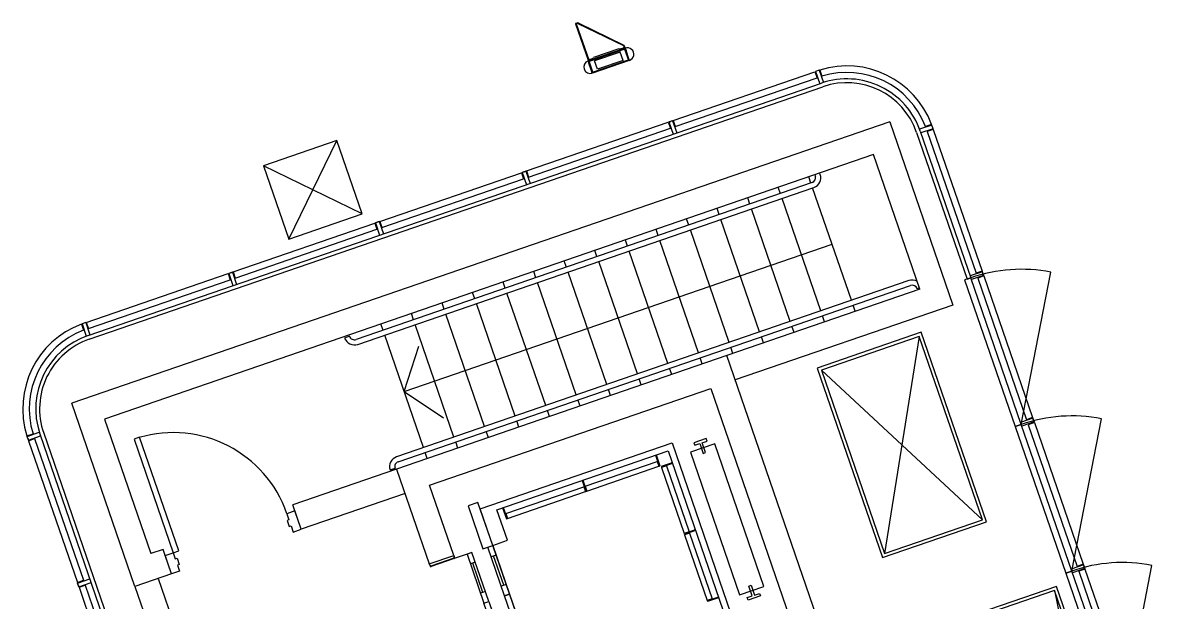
# Model space of a CAD drawing. Extents: x 809431 to 809707, y 818703 to 819368.
# Drawn here: x 809463.4 to 809472.21, y 819300.1 to 819304.58 of the extents above; entities that cross this region are included whole.
import ezdxf

# ---------------------------------------------------------------- set-up
doc = ezdxf.new("R2010")
doc.units = 0
for name, color, linetype in [('Balust', 7, 'Continuous'), ('Default', 7, 'Continuous'), ('Fin Code', 7, 'Continuous'), ('Lift', 7, 'Continuous'), ('MAJ221__', 7, 'Continuous'), ('MAJ223__', 7, 'Continuous'), ('MAJ240_1', 7, 'Continuous'), ('MAJ240__', 7, 'Continuous'), ('MAJ321__', 7, 'Continuous'), ('MAJ322__', 7, 'Continuous'), ('MAJ325__', 7, 'Continuous'), ('MAJ341__', 7, 'Continuous'), ('MAJ342__', 7, 'Continuous'), ('MAJ421__', 7, 'Continuous'), ('MAJ430_B', 7, 'Continuous'), ('MAJ570__', 7, 'Continuous'), ('MAJ661__', 7, 'Continuous')]:
    doc.layers.add(name, color=color, linetype=linetype)

msp = doc.modelspace()

# ---------------------------------------------------------------- linework, layer by layer
at = {"layer": 'Balust'}
for p, q in [((809468.2903, 819301.2361), (809468.3196, 819301.1509)), ((809468.2903, 819301.2361), (809468.3196, 819301.1509)), ((809468.2959, 819301.238), (809468.3252, 819301.1529)), ((809468.2959, 819301.238), (809468.3252, 819301.1529)), ((809467.7473, 819300.9962), (809468.3042, 819301.188)), ((809467.7603, 819300.9584), (809468.3172, 819301.1501)), ((809468.3042, 819301.188), (809468.3172, 819301.1501)), ((809468.3042, 819301.188), (809468.3172, 819301.1501)), ((809468.305, 819301.1856), (809468.3074, 819301.1864)), ((809468.305, 819301.1856), (809468.3074, 819301.1864)), ((809468.3164, 819301.1525), (809468.3187, 819301.1533)), ((809468.3164, 819301.1525), (809468.3187, 819301.1533)), ((809468.3196, 819301.1509), (809468.3252, 819301.1529)), ((809468.3196, 819301.1509), (809468.3252, 819301.1529)), ((809468.4192, 819301.1779), (809468.3341, 819301.1486)), ((809468.3341, 819301.1486), (809468.3361, 819301.1429)), ((809468.4212, 819301.1722), (809468.3361, 819301.1429)), ((809468.3747, 819301.1536), (809468.3369, 819301.1405)), ((809468.3369, 819301.1405), (809468.5124, 819300.6309)), ((809468.3385, 819301.1437), (809468.3393, 819301.1414)), ((809468.3715, 819301.1551), (809468.3724, 819301.1527)), ((809468.3747, 819301.1536), (809468.5502, 819300.6439)), ((809467.1327, 819300.7846), (809467.7369, 819300.9926)), ((809467.7229, 819301.0407), (809467.7522, 819300.9556)), ((809467.7286, 819301.0427), (809467.7579, 819300.9576)), ((809467.7369, 819300.9926), (809467.7499, 819300.9548)), ((809467.7377, 819300.9903), (809467.74, 819300.9911)), ((809467.7457, 819300.993), (809467.7481, 819300.9938)), ((809467.7473, 819300.9962), (809467.7603, 819300.9584)), ((809467.1457, 819300.7468), (809467.7499, 819300.9548)), ((809467.7491, 819300.9572), (809467.7514, 819300.958)), ((809467.7522, 819300.9556), (809467.7579, 819300.9576)), ((809467.7571, 819300.9599), (809467.7595, 819300.9607)), ((809467.1084, 819300.8291), (809467.1377, 819300.744)), ((809467.114, 819300.8311), (809467.1433, 819300.746)), ((809467.1311, 819300.7814), (809467.1335, 819300.7822)), ((809467.1327, 819300.7846), (809467.1457, 819300.7468)), ((809467.1377, 819300.744), (809467.1433, 819300.746)), ((809467.1425, 819300.7483), (809467.1449, 819300.7491)), ((809468.5502, 819300.6439), (809468.5124, 819300.6309)), ((809468.5983, 819300.6578), (809468.5132, 819300.6285)), ((809468.5132, 819300.6285), (809468.5151, 819300.6229)), ((809468.5147, 819300.6317), (809468.5155, 819300.6294)), ((809468.6002, 819300.6522), (809468.5151, 819300.6229)), ((809468.5538, 819300.6335), (809468.516, 819300.6205)), ((809468.516, 819300.6205), (809468.6914, 819300.1109)), ((809468.5175, 819300.6237), (809468.5183, 819300.6213)), ((809468.5478, 819300.6431), (809468.5486, 819300.6407)), ((809468.5506, 819300.6351), (809468.5514, 819300.6327)), ((809468.5538, 819300.6335), (809468.7292, 819300.1239)), ((809468.7292, 819300.1239), (809468.6914, 819300.1109)), ((809468.7292, 819300.1239), (809468.6914, 819300.1109)), ((809468.7773, 819300.1378), (809468.6922, 819300.1085)), ((809468.7773, 819300.1378), (809468.6922, 819300.1085)), ((809468.6922, 819300.1085), (809468.6942, 819300.1028)), ((809468.6922, 819300.1085), (809468.6942, 819300.1028)), ((809468.6938, 819300.1117), (809468.6946, 819300.1093)), ((809468.6938, 819300.1117), (809468.6946, 819300.1093)), ((809468.7793, 819300.1321), (809468.6942, 819300.1028)), ((809468.7793, 819300.1321), (809468.6942, 819300.1028)), ((809468.7269, 819300.1231), (809468.7277, 819300.1207)), ((809468.7269, 819300.1231), (809468.7277, 819300.1207))]:
    msp.add_line(p, q, dxfattribs=at)
at = {"layer": 'Default'}
for p, q in [((809467.6728, 819304.5743), (809467.7695, 819304.2933)), ((809467.6902, 819304.5824), (809467.674, 819304.5768)), ((809467.6907, 819304.5773), (809467.6785, 819304.5731)), ((809467.6907, 819304.5773), (809468.0429, 819304.4055)), ((809467.6918, 819304.5823), (809468.0462, 819304.4095)), ((809467.6785, 819304.5731), (809467.7742, 819304.2949)), ((809468.0429, 819304.4055), (809468.0484, 819304.3893)), ((809468.0472, 819304.4083), (809468.0532, 819304.391)), ((809467.7714, 819304.2878), (809468.0551, 819304.3855)), ((809467.773, 819304.2831), (809468.0567, 819304.3807)), ((809468.0495, 819304.3836), (809467.7769, 819304.2897)), ((809467.8043, 819304.2991), (809467.8117, 819304.3144)), ((809468.0069, 819304.3816), (809467.8117, 819304.3144)), ((809468.0177, 819304.3557), (809467.8192, 819304.2873)), ((809468.0221, 819304.3741), (809468.0069, 819304.3816)), ((809468.0484, 819304.3893), (809468.0148, 819304.3777)), ((809468.0399, 819304.2914), (809468.0177, 819304.3557)), ((809468.0531, 819304.3894), (809468.0507, 819304.3846)), ((809468.052, 819304.3791), (809468.0813, 819304.294)), ((809468.0551, 819304.3855), (809468.0876, 819304.2909)), ((809468.0569, 819304.3861), (809468.0631, 819304.3681)), ((809468.0631, 819304.3681), (809468.0612, 819304.3675)), ((809468.0833, 819304.3095), (809468.0631, 819304.3681)), ((809468.0833, 819304.3095), (809468.0814, 819304.3089)), ((809468.0895, 819304.2916), (809468.0833, 819304.3095)), ((809467.7695, 819304.2871), (809467.7757, 819304.2692)), ((809467.7705, 819304.2922), (809467.7754, 819304.2898)), ((809467.804, 819304.1932), (809467.7714, 819304.2878)), ((809467.8079, 819304.3065), (809467.7742, 819304.2949)), ((809467.7757, 819304.2692), (809467.7776, 819304.2698)), ((809467.7959, 819304.2106), (809467.7757, 819304.2692)), ((809467.8071, 819304.1996), (809467.7778, 819304.2847)), ((809468.086, 819304.2956), (809467.8023, 819304.198)), ((809468.0876, 819304.2909), (809467.804, 819304.1932)), ((809467.8413, 819304.223), (809467.8192, 819304.2873)), ((809468.0399, 819304.2914), (809467.8413, 819304.223)), ((809467.7959, 819304.2106), (809467.7978, 819304.2112)), ((809467.8021, 819304.1926), (809467.7959, 819304.2106))]:
    msp.add_line(p, q, dxfattribs=at)
for centre, radius, start, end in [((809467.6746, 819304.5749), 0.002, 109, 199), ((809467.6909, 819304.5805), 0.002, 64, 109), ((809468.0453, 819304.4077), 0.002, 19, 64), ((809468.0489, 819304.3855), 0.002, 289, 334.00002), ((809468.0513, 819304.3903), 0.002, 334, 19), ((809468.0732, 819304.3388), 0.05, 289, 109), ((809467.7858, 819304.2399), 0.05, 109, 289), ((809467.7714, 819304.294), 0.002, 199, 244), ((809467.7763, 819304.2916), 0.002, 244, 289)]:
    msp.add_arc(centre, radius, start, end, dxfattribs=at)
at = {"layer": 'Fin Code'}
for p, q in [((809466.7321, 819300.4383), (809466.5543, 819300.3771)), ((809466.7331, 819300.4355), (809466.5553, 819300.3743)), ((809466.7278, 819300.4601), (809466.7339, 819300.4421)), ((809466.7306, 819300.4611), (809466.7368, 819300.4431)), ((809466.5451, 819300.3855), (809466.5415, 819300.3959)), ((809466.5451, 819300.3855), (809466.5477, 819300.378)), ((809466.5479, 819300.3865), (809466.5505, 819300.379))]:
    msp.add_line(p, q, dxfattribs=at)
for centre, radius, start, end in [((809466.7311, 819300.4411), 0.003, 289.00075, 19.00075), ((809466.7311, 819300.4411), 0.006, 289.00075, 19.00075), ((809466.5534, 819300.3799), 0.006, 199.00074, 289.00075), ((809466.5534, 819300.3799), 0.003, 199.00074, 289.00075)]:
    msp.add_arc(centre, radius, start, end, dxfattribs=at)
at = {"layer": 'Lift'}
for p, q in [((809466.8333, 819300.47), (809466.7331, 819300.4355)), ((809466.8971, 819300.4074), (809466.8593, 819300.3944)), ((809466.8971, 819300.4074), (809466.8593, 819300.3944)), ((809466.9564, 819300.1739), (809466.8782, 819300.4009)), ((809466.9753, 819300.1804), (809466.9375, 819300.1674))]:
    msp.add_line(p, q, dxfattribs=at)
for points in [[(809469.1296, 819300.2206), (809468.7497, 819301.3238), (809468.5606, 819301.2586), (809468.9405, 819300.1555)], [(809468.6829, 819301.3642), (809468.5884, 819301.3317), (809468.5949, 819301.3127), (809468.6327, 819301.3258), (809468.6588, 819301.2501), (809468.6777, 819301.2566), (809468.6516, 819301.3323), (809468.6894, 819301.3453)], [(809467.0013, 819300.1048), (809466.8711, 819300.483), (809466.8333, 819300.47), (809466.9635, 819300.0918)], [(809469.1018, 819300.1476), (809469.0073, 819300.1151), (809469.0007, 819300.134), (809469.0386, 819300.147), (809469.0125, 819300.2227), (809469.0314, 819300.2292), (809469.0575, 819300.1535), (809469.0953, 819300.1665)], [(809467.0013, 819300.1048), (809467.1315, 819299.7266), (809467.0937, 819299.7135), (809466.9635, 819300.0918)]]:
    msp.add_lwpolyline(points, close=True, dxfattribs=at)
at = {"layer": 'MAJ221__'}
for p, q in [((809470.1018, 819303.8165), (809463.7763, 819301.6384)), ((809470.1018, 819303.8165), (809470.5902, 819302.3982)), ((809469.9778, 819303.5623), (809464.0305, 819301.5145)), ((809470.3359, 819302.5222), (809468.8421, 819302.0078)), ((809470.5902, 819302.3982), (809468.9072, 819301.8187)), ((809468.8421, 819302.0078), (809466.2892, 819301.1288)), ((809469.6235, 819299.7385), (809468.8421, 819302.0078)), ((809466.5434, 819301.0047), (809468.7181, 819301.7535)), ((809468.7181, 819301.7535), (809469.3692, 819299.8625)), ((809464.0305, 819301.5145), (809464.3887, 819300.4744)), ((809466.2892, 819301.1288), (809465.4855, 819300.852)), ((809466.2892, 819301.1288), (809466.5415, 819300.3959)), ((809466.7306, 819300.4611), (809466.5434, 819301.0047)), ((809466.3543, 819300.9397), (809465.5506, 819300.6629)), ((809464.4832, 819300.5069), (809464.3887, 819300.4744)), ((809466.5415, 819300.3959), (809466.7306, 819300.4611)), ((809464.5483, 819300.3178), (809464.2647, 819300.2202))]:
    msp.add_line(p, q, dxfattribs=at)
for points in [[(809470.3359, 819302.5222), (809469.9778, 819303.5623)], [(809464.2647, 819300.2202), (809463.7763, 819301.6384)], [(809465.5506, 819300.6629), (809465.4855, 819300.852)], [(809464.5483, 819300.3178), (809464.4832, 819300.5069)]]:
    msp.add_lwpolyline(points, dxfattribs=at)
at = {"layer": 'MAJ223__'}
for p, q in [((809464.4443, 819300.282), (809464.5964, 819299.8404)), ((809464.2647, 819300.2202), (809464.4167, 819299.7786))]:
    msp.add_line(p, q, dxfattribs=at)
at = {"layer": 'MAJ240_1'}
for q in [(809469.6558, 819302.8697), (809466.4606, 819302.0789), (809466.6511, 819301.5256)]:
    msp.add_line((809466.3465, 819301.7302), q, dxfattribs=at)
at = {"layer": 'MAJ240__'}
for p, q in [((809469.493, 819303.3424), (809469.4767, 819303.3897)), ((809469.2566, 819303.261), (809469.2404, 819303.3083)), ((809469.8056, 819302.4347), (809469.506, 819303.3046)), ((809469.0203, 819303.1796), (809469.004, 819303.2269)), ((809469.5692, 819302.3533), (809469.2697, 819303.2232)), ((809468.7839, 819303.0983), (809468.7676, 819303.1455)), ((809469.3328, 819302.2719), (809469.0333, 819303.1418)), ((809468.5475, 819303.0169), (809468.5312, 819303.0641)), ((809469.0964, 819302.1906), (809468.7969, 819303.0604)), ((809468.0747, 819302.8541), (809468.0585, 819302.9014)), ((809468.3111, 819302.9355), (809468.2948, 819302.9827)), ((809468.86, 819302.1092), (809468.5605, 819302.979)), ((809467.8384, 819302.7727), (809467.8221, 819302.82)), ((809468.3873, 819301.9464), (809468.0878, 819302.8163)), ((809468.6237, 819302.0278), (809468.3241, 819302.8976)), ((809467.602, 819302.6913), (809467.5857, 819302.7386)), ((809468.1509, 819301.865), (809467.8514, 819302.7349)), ((809467.3656, 819302.6099), (809467.3493, 819302.6572)), ((809467.9145, 819301.7836), (809467.615, 819302.6535)), ((809467.1292, 819302.5285), (809467.1129, 819302.5758)), ((809467.6781, 819301.7022), (809467.3786, 819302.5721)), ((809466.8928, 819302.4471), (809466.8766, 819302.4944)), ((809467.4418, 819301.6208), (809467.1422, 819302.4907)), ((809466.6565, 819302.3657), (809466.6402, 819302.413)), ((809467.2054, 819301.5394), (809466.9059, 819302.4093)), ((809469.8349, 819302.3496), (809469.8186, 819302.3969)), ((809466.4201, 819302.2843), (809466.4038, 819302.3316)), ((809466.969, 819301.458), (809466.6695, 819302.3279)), ((809469.5985, 819302.2682), (809469.5822, 819302.3155)), ((809466.1837, 819302.2029), (809466.1674, 819302.2502)), ((809466.7326, 819301.3766), (809466.4331, 819302.2465)), ((809469.3621, 819302.1868), (809469.3458, 819302.2341)), ((809466.4962, 819301.2952), (809466.1967, 819302.1651)), ((809469.1257, 819302.1055), (809469.1094, 819302.1527)), ((809468.8893, 819302.0241), (809468.8731, 819302.0713)), ((809468.653, 819301.9427), (809468.6367, 819301.9899)), ((809468.4166, 819301.8613), (809468.4003, 819301.9086)), ((809468.1802, 819301.7799), (809468.1639, 819301.8272)), ((809467.9438, 819301.6985), (809467.9275, 819301.7458)), ((809467.4711, 819301.5357), (809467.4548, 819301.583)), ((809467.7074, 819301.6171), (809467.6912, 819301.6644)), ((809467.2347, 819301.4543), (809467.2184, 819301.5016)), ((809466.9983, 819301.3729), (809466.982, 819301.4202)), ((809466.7619, 819301.2915), (809466.7456, 819301.3388)), ((809466.5255, 819301.2101), (809466.5093, 819301.2574))]:
    msp.add_line(p, q, dxfattribs=at)
at = {"layer": 'MAJ321__'}
for points in [[(809465.5506, 819300.6629), (809465.5017, 819300.8048), (809465.4403, 819300.7836), (809465.4566, 819300.7363), (809465.4424, 819300.7314), (809465.4587, 819300.6842), (809465.4728, 819300.6891), (809465.4891, 819300.6418)], [(809464.5483, 819300.3178), (809464.4995, 819300.4597), (809464.561, 819300.4808), (809464.5772, 819300.4336), (809464.5914, 819300.4384), (809464.6077, 819300.3912), (809464.5935, 819300.3863), (809464.6098, 819300.339)]]:
    msp.add_lwpolyline(points, close=True, dxfattribs=at)
at = {"layer": 'MAJ322__'}
for p, q in [((809471.1197, 819301.4746), (809471.3487, 819302.6526)), ((809471.5104, 819300.34), (809471.7394, 819301.518)), ((809471.9011, 819299.2054), (809472.13, 819300.3833))]:
    msp.add_line(p, q, dxfattribs=at)
for centre, radius, start, end in [((809471.1197, 819301.4746), 1.2, 79, 109), ((809471.5104, 819300.34), 1.2, 79, 109), ((809464.561, 819300.4808), 0.93, 19, 106.5349), ((809471.9011, 819299.2054), 1.2, 79, 109)]:
    msp.add_arc(centre, radius, start, end, dxfattribs=at)
at = {"layer": 'MAJ325__'}
for points in [[(809471.1197, 819301.4746), (809470.729, 819302.6092), (809470.6817, 819302.593), (809471.0724, 819301.4583)], [(809471.5104, 819300.34), (809471.1197, 819301.4746), (809471.0724, 819301.4583), (809471.4631, 819300.3237)], [(809464.561, 819300.4808), (809464.6035, 819300.4955), (809464.3007, 819301.3748), (809464.2582, 819301.3602)], [(809471.9011, 819299.2054), (809471.5104, 819300.34), (809471.4631, 819300.3237), (809471.8538, 819299.1891)]]:
    msp.add_lwpolyline(points, close=True, dxfattribs=at)
at = {"layer": 'MAJ341__'}
for p, q in [((809469.5025, 819303.3457), (809465.9757, 819302.1313)), ((809469.524, 819303.406), (809469.5273, 819303.3965)), ((809469.5651, 819303.4095), (809469.5618, 819303.419)), ((809465.9887, 819302.0935), (809469.5155, 819303.3079)), ((809470.25, 819302.5877), (809466.2882, 819301.2236)), ((809466.3013, 819301.1858), (809470.263, 819302.5499)), ((809470.3138, 819302.5251), (809470.3327, 819302.5316)), ((809465.9248, 819302.1561), (809465.887, 819302.1431)), ((809466.2386, 819301.1219), (809466.2765, 819301.135))]:
    msp.add_line(p, q, dxfattribs=at)
for centre, radius, start, end in [((809469.4894, 819303.3835), 0.04, 289, 19), ((809469.4894, 819303.3835), 0.08, 289, 19), ((809470.276, 819302.5121), 0.08, 60.44846, 109), ((809470.276, 819302.5121), 0.04, 19, 109), ((809465.9627, 819302.1691), 0.08, 199, 288.9629), ((809465.9627, 819302.1691), 0.04, 199, 289.05246), ((809466.3143, 819301.148), 0.08, 109, 199), ((809466.3143, 819301.148), 0.04, 109, 199)]:
    msp.add_arc(centre, radius, start, end, dxfattribs=at)
at = {"layer": 'MAJ342__'}
for p, q in [((809468.4278, 819303.8264), (809469.5243, 819304.2039)), ((809468.4441, 819303.7791), (809469.5405, 819304.1566)), ((809469.5243, 819304.2039), (809469.5405, 819304.1566)), ((809469.53, 819304.2027), (809469.5252, 819304.201)), ((809469.5573, 819304.2153), (809469.529, 819304.2055)), ((809469.529, 819304.2055), (809469.5615, 819304.111)), ((809469.5396, 819304.1594), (809469.5443, 819304.1611)), ((809469.5573, 819304.2153), (809469.5899, 819304.1207)), ((809469.563, 819304.2141), (809469.5583, 819304.2124)), ((809469.5622, 819304.2167), (809469.5784, 819304.1694)), ((809469.5726, 819304.1708), (809469.5774, 819304.1725)), ((809467.2932, 819303.4357), (809468.3896, 819303.8132)), ((809468.3896, 819303.8132), (809468.4059, 819303.7659)), ((809468.3953, 819303.812), (809468.3906, 819303.8104)), ((809468.3943, 819303.8148), (809468.4085, 819303.8197)), ((809468.4085, 819303.8197), (809468.3943, 819303.8148)), ((809468.3943, 819303.8148), (809468.4269, 819303.7203)), ((809468.4231, 819303.8247), (809468.4089, 819303.8199)), ((809468.4089, 819303.8199), (809468.4231, 819303.8247)), ((809468.4231, 819303.8247), (809468.4557, 819303.7302)), ((809468.4288, 819303.8235), (809468.4241, 819303.8219)), ((809468.4278, 819303.8264), (809468.4441, 819303.7791)), ((809468.4384, 819303.7803), (809468.4431, 819303.7819)), ((809470.428, 819303.7908), (809470.3334, 819303.7582)), ((809470.4261, 819303.7954), (809470.3788, 819303.7791)), ((809470.4235, 819303.7945), (809470.4251, 819303.7898)), ((809470.4377, 819303.7624), (809470.428, 819303.7908)), ((809467.3095, 819303.3884), (809468.4059, 819303.7659)), ((809468.4049, 819303.7687), (809468.4096, 819303.7704)), ((809470.4377, 819303.7624), (809470.3432, 819303.7298)), ((809470.3835, 819303.7755), (809470.3819, 819303.7802)), ((809470.4394, 819303.7577), (809470.3921, 819303.7414)), ((809470.3921, 819303.7414), (809470.7697, 819302.6446)), ((809470.3933, 819303.7471), (809470.3949, 819303.7424)), ((809470.4365, 819303.7567), (809470.4349, 819303.7614)), ((809470.4394, 819303.7577), (809470.817, 819302.6609)), ((809467.2597, 819303.4241), (809467.2739, 819303.429)), ((809467.2739, 819303.429), (809467.2597, 819303.4241)), ((809467.2885, 819303.4341), (809467.2743, 819303.4292)), ((809467.2743, 819303.4292), (809467.2885, 819303.4341)), ((809467.2885, 819303.4341), (809467.321, 819303.3395)), ((809467.2942, 819303.4328), (809467.2895, 819303.4312)), ((809467.2932, 819303.4357), (809467.3095, 819303.3884)), ((809466.1586, 819303.045), (809467.255, 819303.4225)), ((809466.1749, 819302.9977), (809467.2712, 819303.3752)), ((809467.255, 819303.4225), (809467.2712, 819303.3752)), ((809467.2607, 819303.4213), (809467.2559, 819303.4197)), ((809467.2597, 819303.4241), (809467.2922, 819303.3296)), ((809467.2703, 819303.3781), (809467.275, 819303.3797)), ((809467.3038, 819303.3896), (809467.3085, 819303.3912)), ((809465.024, 819302.6543), (809466.1203, 819303.0318)), ((809466.1203, 819303.0318), (809466.1366, 819302.9845)), ((809466.126, 819303.0306), (809466.1213, 819303.029)), ((809466.1251, 819303.0335), (809466.1392, 819303.0383)), ((809466.1392, 819303.0383), (809466.1251, 819303.0335)), ((809466.1251, 819303.0335), (809466.1576, 819302.9389)), ((809466.1356, 819302.9874), (809466.1404, 819302.989)), ((809466.1539, 819303.0434), (809466.1397, 819303.0385)), ((809466.1397, 819303.0385), (809466.1539, 819303.0434)), ((809466.1539, 819303.0434), (809466.1864, 819302.9488)), ((809466.1596, 819303.0422), (809466.1548, 819303.0405)), ((809466.1586, 819303.045), (809466.1749, 819302.9977)), ((809466.1692, 819302.9989), (809466.1739, 819303.0006)), ((809465.0402, 819302.607), (809466.1366, 819302.9845)), ((809463.889, 819302.2635), (809464.9857, 819302.6411)), ((809464.9857, 819302.6411), (809465.002, 819302.5939)), ((809464.9914, 819302.6399), (809464.9867, 819302.6383)), ((809464.9904, 819302.6428), (809465.0046, 819302.6477)), ((809465.0046, 819302.6477), (809464.9904, 819302.6428)), ((809464.9904, 819302.6428), (809465.023, 819302.5482)), ((809465.0192, 819302.6527), (809465.0051, 819302.6478)), ((809465.0051, 819302.6478), (809465.0192, 819302.6527)), ((809465.0192, 819302.6527), (809465.0518, 819302.5581)), ((809465.0249, 819302.6515), (809465.0202, 819302.6499)), ((809465.024, 819302.6543), (809465.0402, 819302.607)), ((809470.8186, 819302.6561), (809470.7241, 819302.6236)), ((809470.817, 819302.6609), (809470.7697, 819302.6446)), ((809470.7742, 819302.6408), (809470.7726, 819302.6456)), ((809470.8142, 819302.6599), (809470.8158, 819302.6552)), ((809470.8284, 819302.6278), (809470.8186, 819302.6561)), ((809470.8235, 819302.6419), (809470.8284, 819302.6278)), ((809463.9052, 819302.2162), (809465.002, 819302.5939)), ((809465.001, 819302.5967), (809465.0057, 819302.5983)), ((809465.0345, 819302.6083), (809465.0393, 819302.6099)), ((809470.8284, 819302.6278), (809470.7339, 819302.5952)), ((809470.83, 819302.623), (809470.7828, 819302.6068)), ((809470.7828, 819302.6068), (809471.1603, 819301.5104)), ((809470.784, 819302.6125), (809470.7856, 819302.6077)), ((809470.8272, 819302.6221), (809470.8256, 819302.6268)), ((809470.83, 819302.623), (809471.2075, 819301.5267)), ((809463.8512, 819302.2503), (809463.8675, 819302.203)), ((809463.8568, 819302.2493), (809463.8521, 819302.2476)), ((809463.8842, 819302.2619), (809463.8559, 819302.2521)), ((809463.8559, 819302.2521), (809463.8884, 819302.1576)), ((809463.8664, 819302.206), (809463.8712, 819302.2077)), ((809463.8842, 819302.2619), (809463.9168, 819302.1673)), ((809463.8899, 819302.2607), (809463.8852, 819302.259)), ((809463.889, 819302.2635), (809463.9052, 819302.2162)), ((809463.8995, 819302.2174), (809463.9043, 819302.2191)), ((809471.2092, 819301.5219), (809471.1146, 819301.4894)), ((809471.2191, 819301.4931), (809471.1245, 819301.4606)), ((809471.2075, 819301.5267), (809471.1603, 819301.5104)), ((809471.1631, 819301.5114), (809471.1647, 819301.5066)), ((809471.2063, 819301.521), (809471.2047, 819301.5257)), ((809471.2092, 819301.5219), (809471.214, 819301.5078)), ((809471.214, 819301.5078), (809471.2092, 819301.5219)), ((809471.2191, 819301.4931), (809471.2142, 819301.5073)), ((809471.2142, 819301.5073), (809471.2191, 819301.4931)), ((809471.2179, 819301.4874), (809471.2162, 819301.4922)), ((809463.4298, 819301.3864), (809463.4771, 819301.4027)), ((809463.4311, 819301.3816), (809463.5257, 819301.4141)), ((809463.474, 819301.4016), (809463.4756, 819301.3969)), ((809471.2207, 819301.4884), (809471.1734, 819301.4721)), ((809471.1734, 819301.4721), (809471.5509, 819300.3758)), ((809471.1746, 819301.4778), (809471.1763, 819301.4731)), ((809471.2207, 819301.4884), (809471.5982, 819300.392)), ((809463.4409, 819301.3532), (809463.4311, 819301.3816)), ((809463.434, 819301.3825), (809463.4324, 819301.3873)), ((809463.436, 819301.3674), (809463.4409, 819301.3532)), ((809463.4409, 819301.3532), (809463.5355, 819301.3858)), ((809463.4425, 819301.3485), (809463.4898, 819301.3647)), ((809463.4425, 819301.3485), (809463.8202, 819300.2517)), ((809463.4454, 819301.3494), (809463.4438, 819301.3542)), ((809463.4854, 819301.3685), (809463.487, 819301.3638)), ((809463.4898, 819301.3647), (809463.8675, 819300.2679)), ((809471.5998, 819300.3873), (809471.5053, 819300.3548)), ((809471.6098, 819300.3585), (809471.5152, 819300.326)), ((809471.5982, 819300.392), (809471.5509, 819300.3758)), ((809471.5538, 819300.3767), (809471.5554, 819300.372)), ((809471.6114, 819300.3538), (809471.5641, 819300.3375)), ((809471.597, 819300.3863), (809471.5954, 819300.3911)), ((809471.5998, 819300.3873), (809471.6047, 819300.3731)), ((809471.6047, 819300.3731), (809471.5998, 819300.3873)), ((809471.6098, 819300.3585), (809471.6049, 819300.3727)), ((809471.6049, 819300.3727), (809471.6098, 819300.3585)), ((809471.6086, 819300.3528), (809471.6069, 819300.3575)), ((809471.6114, 819300.3538), (809471.9889, 819299.2574)), ((809463.8202, 819300.2517), (809463.8675, 819300.2679)), ((809463.8218, 819300.2469), (809463.9164, 819300.2795)), ((809463.8646, 819300.267), (809463.8663, 819300.2622)), ((809471.5641, 819300.3375), (809471.9416, 819299.2411)), ((809471.5653, 819300.3432), (809471.567, 819300.3385)), ((809463.8316, 819300.2186), (809463.8218, 819300.2469)), ((809463.8247, 819300.2479), (809463.823, 819300.2526)), ((809463.8267, 819300.2328), (809463.8316, 819300.2186)), ((809463.8316, 819300.2186), (809463.9261, 819300.2511)), ((809463.8332, 819300.2138), (809463.8805, 819300.2301)), ((809463.8332, 819300.2138), (809464.0175, 819299.6786)), ((809463.8361, 819300.2148), (809463.8344, 819300.2196)), ((809463.876, 819300.2339), (809463.8777, 819300.2291)), ((809463.8805, 819300.2301), (809464.0648, 819299.6949))]:
    msp.add_line(p, q, dxfattribs=at)
for centre, radius, start, end in [((809469.771, 819303.5485), 0.7, 20.64986, 107.35887), ((809469.771, 819303.5485), 0.65, 20.77679, 107.23261), ((809464.098, 819301.5952), 0.7001, 110.64222, 197.35026), ((809464.098, 819301.5952), 0.6501, 110.76859, 197.22331)]:
    msp.add_arc(centre, radius, start, end, dxfattribs=at)
at = {"layer": 'MAJ421__'}
for p, q in [((809463.9026, 819302.1624), (809469.5757, 819304.1158)), ((809463.9124, 819302.1341), (809469.5855, 819304.0875)), ((809470.31, 819303.7341), (809470.7007, 819302.5995)), ((809470.3383, 819303.7439), (809470.729, 819302.6092)), ((809470.7007, 819302.5995), (809470.729, 819302.6092)), ((809463.5299, 819301.4019), (809464.1236, 819299.6776)), ((809463.5597, 819301.4075), (809464.1422, 819299.7158))]:
    msp.add_line(p, q, dxfattribs=at)
for centre, radius, start, end in [((809469.771, 819303.5485), 0.6, 18.99981, 109.00002), ((809469.771, 819303.5485), 0.57, 19.00002, 108.99517), ((809464.0979, 819301.5951), 0.6, 109.00002, 198.78335), ((809464.0979, 819301.5951), 0.57, 108.99517, 199.22069)]:
    msp.add_arc(centre, radius, start, end, dxfattribs=at)
at = {"layer": 'MAJ430_B'}
for p, q in [((809465.4541, 819302.9089), (809465.8261, 819303.6715)), ((809466.0214, 819303.1042), (809465.2588, 819303.4762))]:
    msp.add_line(p, q, dxfattribs=at)
msp.add_lwpolyline([(809465.8261, 819303.6715), (809465.2588, 819303.4762), (809465.4541, 819302.9089), (809466.0214, 819303.1042)], close=True, dxfattribs=at)
at = {"layer": 'MAJ570__'}
for p, q in [((809470.3301, 819302.1552), (809470.062, 819300.4765)), ((809469.5737, 819301.8948), (809470.8184, 819300.737)), ((809471.3773, 819300.189), (809472.1743, 819296.3387))]:
    msp.add_line(p, q, dxfattribs=at)
for points in [[(809470.0465, 819300.4447), (809470.8502, 819300.7215), (809470.3456, 819302.187), (809469.5419, 819301.9103)], [(809470.062, 819300.4765), (809470.8184, 819300.737), (809470.3301, 819302.1552), (809469.5737, 819301.8948)], [(809472.1588, 819296.3069), (809472.6788, 819296.486), (809471.3928, 819300.2208), (809470.8728, 819300.0417)], [(809472.1743, 819296.3387), (809472.647, 819296.5015), (809471.3773, 819300.189), (809470.9046, 819300.0262)]]:
    msp.add_lwpolyline(points, close=True, dxfattribs=at)
at = {"layer": 'MAJ661__'}
for p, q in [((809467.0579, 819300.4627), (809467.0201, 819300.4497)), ((809467.1171, 819300.2292), (809467.039, 819300.4562)), ((809467.136, 819300.2358), (809467.0982, 819300.2227))]:
    msp.add_line(p, q, dxfattribs=at)
for points in [[(809467.39, 819299.4983), (809466.9342, 819300.822), (809468.4186, 819301.3331), (809468.8744, 819300.0094)], [(809467.0319, 819300.5383), (809466.9179, 819300.8693), (809466.8423, 819300.8432), (809466.9562, 819300.5123)], [(809467.1243, 819300.1471), (809466.994, 819300.5253), (809467.0319, 819300.5383), (809467.1621, 819300.1601)], [(809467.2545, 819299.7689), (809467.1243, 819300.1471), (809467.1621, 819300.1601), (809467.2923, 819299.7819)]]:
    msp.add_lwpolyline(points, close=True, dxfattribs=at)
msp.add_lwpolyline([(809467.0319, 819300.5383), (809467.1453, 819300.5774), (809467.0639, 819300.8138), (809468.3876, 819301.2696), (809468.8109, 819300.0404), (809467.4872, 819299.5846), (809467.4058, 819299.821), (809467.2923, 819299.7819)], dxfattribs=at)

doc.saveas('drawing.dxf')
